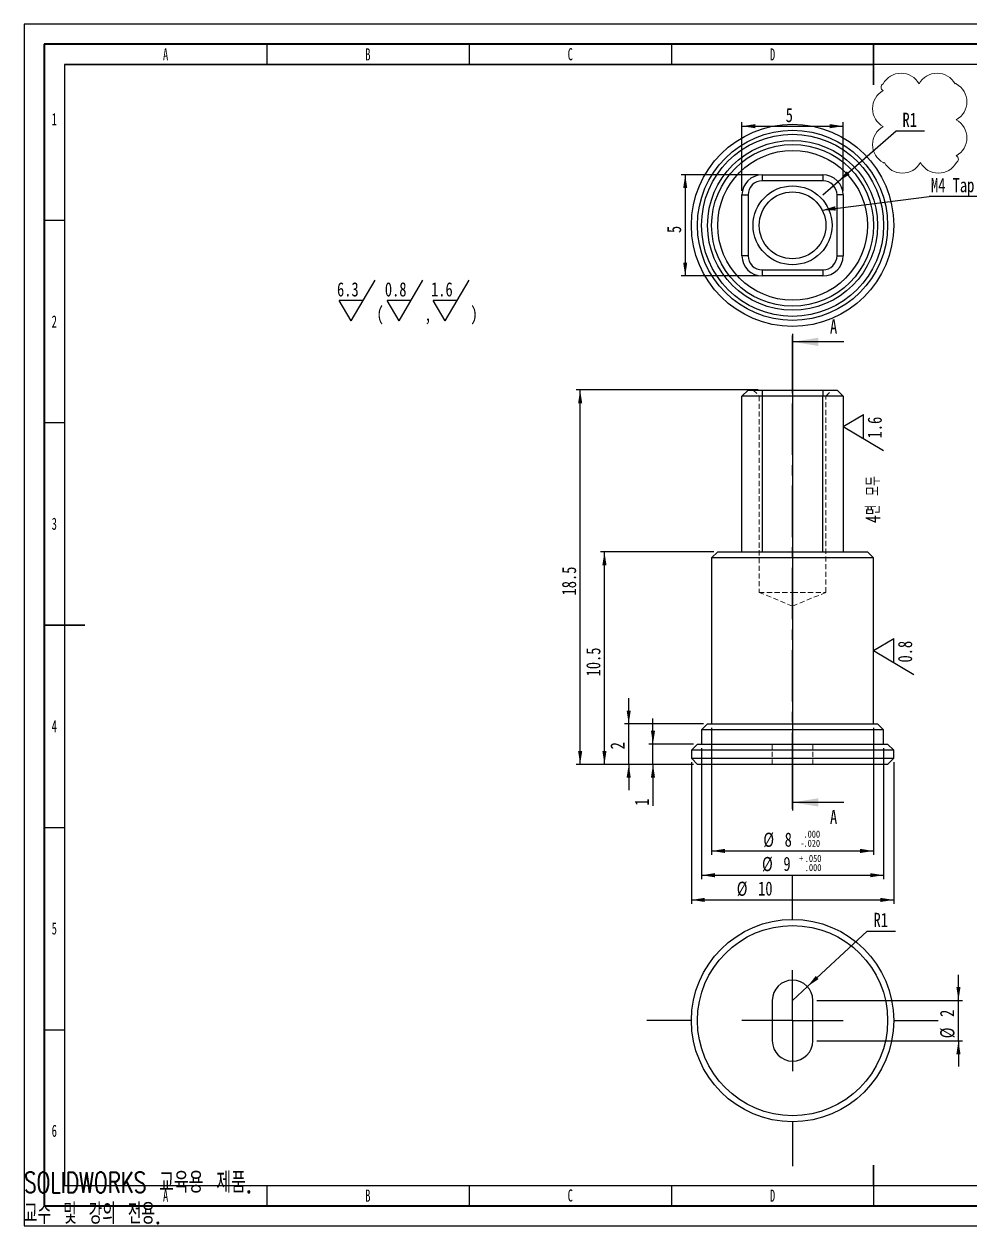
# Model space of a CAD drawing. Header units: millimetres. Extents: x 0 to 420, y 1 to 298.
# Drawn here: x 0 to 233.8, y 1 to 298 of the extents above; entities that cross this region are included whole.
import ezdxf

# ---------------------------------------------------------------- set-up
doc = ezdxf.new("R2010")
doc.units = ezdxf.units.MM
doc.linetypes.add('CENTERX2', pattern=[20.32, 12.7, -2.54, 2.54, -2.54])
doc.linetypes.add('HIDDEN', pattern=[1.905, 1.27, -0.635])
for name, color, linetype in [('SLD-0', 179, 'Continuous'), ('가는실선', 7, 'Continuous'), ('레이어10', 30, 'Continuous'), ('절단면', 230, 'Continuous'), ('중심선', 1, 'CENTERX2'), ('치수선', 104, 'Continuous')]:
    doc.layers.add(name, color=color, linetype=linetype)
doc.layers.add('도면층1', color=4, linetype='Continuous', lineweight=35)
doc.layers.add('도면층2', color=3, linetype='Continuous', lineweight=25)
doc.styles.add('SLDTEXTSTYLE11', font='TXT', dxfattribs={"width": 0.7, "bigfont": 'bigfont'})
doc.styles.add('SLDTEXTSTYLE12', font='TXT', dxfattribs={"width": 0.645455, "bigfont": 'bigfont'})
doc.styles.add('SLDTEXTSTYLE2', font='TXT', dxfattribs={"width": 0.75})
doc.styles.add('SLDTEXTSTYLE8', font='TXT', dxfattribs={"width": 0.638186})
doc.dimstyles.new('SLDDIMSTYLE0', dxfattribs={"dimtxt": 3.5, "dimasz": 3.302, "dimexe": 0, "dimexo": 0.0625, "dimgap": 0.875, "dimtad": 1, "dimdec": 3, "dimlfac": 0.2, "dimrnd": 1e-09, "dimzin": 12, "dimdsep": 46, "dimtxsty": 'SLDTEXTSTYLE2', "dimsah": 1, "dimcen": 0.09, "dimadec": 0, "dimazin": 3, "dimtfac": 1, "dimtdec": 3, "dimtmove": 0, "dimatfit": 0, "dimfxl": 1, "dimfrac": 2, "dimtolj": 1, "dimtzin": 12, "dimarcsym": 0})
doc.dimstyles.new('SLDDIMSTYLE1', dxfattribs={"dimtxt": 3.5, "dimasz": 3.302, "dimexe": 0, "dimexo": 0.0625, "dimgap": 0.875, "dimtad": 1, "dimdec": 3, "dimlfac": 0.2, "dimrnd": 1e-09, "dimzin": 12, "dimdsep": 46, "dimtxsty": 'SLDTEXTSTYLE2', "dimsah": 1, "dimcen": 0.09, "dimadec": 0, "dimazin": 3, "dimtfac": 1, "dimtdec": 3, "dimtofl": 0, "dimtmove": 0, "dimatfit": 3, "dimfxl": 1, "dimfrac": 2, "dimtolj": 1, "dimtzin": 12, "dimarcsym": 0})
doc.dimstyles.new('SLDDIMSTYLE2', dxfattribs={"dimtxt": 3.5, "dimasz": 3.302, "dimexe": 0, "dimexo": 0.0625, "dimgap": 0.875, "dimtad": 1, "dimdec": 3, "dimlfac": 0.2, "dimrnd": 1e-09, "dimzin": 12, "dimdsep": 46, "dimtxsty": 'SLDTEXTSTYLE2', "dimsah": 1, "dimcen": 0.09, "dimadec": 0, "dimazin": 3, "dimtol": 1, "dimtp": 0.05, "dimtfac": 1, "dimtdec": 3, "dimtofl": 0, "dimtmove": 0, "dimatfit": 3, "dimfxl": 1, "dimfrac": 2, "dimtolj": 1, "dimtzin": 4, "dimarcsym": 0})
doc.dimstyles.new('SLDDIMSTYLE3', dxfattribs={"dimtxt": 3.5, "dimasz": 3.302, "dimexe": 0, "dimexo": 0.0625, "dimgap": 0.875, "dimtad": 1, "dimdec": 3, "dimlfac": 0.2, "dimrnd": 1e-09, "dimzin": 12, "dimdsep": 46, "dimtxsty": 'SLDTEXTSTYLE2', "dimsah": 1, "dimcen": 0.09, "dimadec": 0, "dimazin": 3, "dimtol": 1, "dimtm": 0.02, "dimtfac": 1, "dimtdec": 3, "dimtofl": 0, "dimtmove": 0, "dimatfit": 3, "dimfxl": 1, "dimfrac": 2, "dimtolj": 1, "dimtzin": 4, "dimarcsym": 0})
doc.dimstyles.new('SLDDIMSTYLE4', dxfattribs={"dimtxt": 3.5, "dimasz": 3.302, "dimexe": 0, "dimexo": 0.0625, "dimgap": 0.875, "dimtad": 0, "dimtih": 1, "dimtoh": 1, "dimdec": 3, "dimlfac": 0.2, "dimrnd": 1e-09, "dimzin": 12, "dimdsep": 46, "dimtxsty": 'SLDTEXTSTYLE2', "dimsah": 1, "dimcen": 0, "dimadec": 0, "dimazin": 3, "dimtfac": 1, "dimtdec": 3, "dimtofl": 0, "dimtmove": 0, "dimatfit": 3, "dimfxl": 1, "dimfrac": 2, "dimtolj": 1, "dimtzin": 12, "dimarcsym": 0})
doc.dimstyles.new('SLDDIMSTYLE5', dxfattribs={"dimtxt": 0.18, "dimasz": 3.302, "dimexe": 0, "dimexo": 0.0625, "dimgap": 0, "dimtad": 0, "dimtih": 1, "dimtoh": 1, "dimdec": 0, "dimrnd": 1e-09, "dimzin": 0, "dimdsep": 46, "dimtxsty": 'Standard', "dimsah": 1, "dimcen": 0.09, "dimadec": 0, "dimazin": 0, "dimtfac": 3.302, "dimtdec": 0, "dimtofl": 0, "dimtmove": 0, "dimatfit": 3, "dimfxl": 1, "dimfrac": 2, "dimtolj": 1, "dimtzin": 0, "dimarcsym": 0})

# ---------------------------------------------------------------- blocks, each defined once
blk = doc.blocks.new('SW_NOTE_0')
at = {"layer": '가는실선', "color": 0}
for p, q in [((3.51, -5), (9.41, 5)), ((15.34, -5), (21.24, 5)), ((26.75, -5), (32.65, 5)), ((3.51, -5), (0.56, 0)), ((6.46, 0), (0.56, 0)), ((15.34, -5), (12.39, 0)), ((18.29, 0), (12.39, 0)), ((26.75, -5), (23.8, 0)), ((29.7, 0), (23.8, 0))]:
    blk.add_line(p, q, dxfattribs=at)
at = {"layer": '가는실선', "color": 0, "char_height": 3.5, "attachment_point": 1, "style": 'SLDTEXTSTYLE2'}
for s, insert in [('6.3', (0, 4.51)), ('0.8', (11.83, 4.51)), ('1.6', (23.24, 4.51)), ('(', (9.76, -1.51)), (')', (33, -1.51)), (',', (21.59, -1.51))]:
    blk.add_mtext(s, dxfattribs=dict(at, insert=insert))
blk = doc.blocks.new('SW_REVISION_CLOUD_0')
at = {"layer": '레이어10', "color": 0, "linetype": 'Continuous', "lineweight": 18}
for centre, radius, start, end in [((-4.61, 7.27), 5.08, 28.955, 151.045), ((4.28, 7.27), 5.08, 28.955, 151.045), ((-8.59, 8.89), 0.957, 118.955, 241.045), ((8.89, 9.64), 0.184, 28.955, 151.045), ((6.59, 5.28), 5.08, 298.955, 61.045), ((-6.59, 3.61), 5.08, 118.955, 241.045), ((6.59, -3.61), 5.08, 298.955, 61.045), ((-6.59, -5.28), 5.08, 118.955, 241.045), ((8.59, -8.89), 0.957, 298.955, 61.045), ((-8.89, -9.64), 0.184, 208.955, 331.045), ((-4.28, -7.27), 5.08, 208.955, 331.045), ((4.61, -7.27), 5.08, 208.955, 331.045)]:
    blk.add_arc(centre, radius, start, end, dxfattribs=at)
blk = doc.blocks.new('_D')
at = {"layer": '치수선', "transparency": 16777216}
for p, q in [((155.46, 120.07), (155.46, 126.42)), ((165.46, 120.07), (154.46, 120.07)), ((155.46, 115.07), (155.46, 120.07)), ((165.46, 115.07), (154.46, 115.07)), ((155.46, 115.07), (155.46, 104.84))]:
    blk.add_line(p, q, dxfattribs=at)
for points in [[(155.46, 120.07), (155.97, 123.37), (154.95, 123.37)], [(155.46, 115.07), (154.95, 111.77), (155.97, 111.77)]]:
    blk.add_solid(points, dxfattribs=at)
at = {"layer": '치수선', "transparency": 16777216, "insert": (150.95, 104.84), "char_height": 3.5, "attachment_point": 1, "rotation": 90, "style": 'SLDTEXTSTYLE2'}
blk.add_mtext('1', dxfattribs=at)
blk = doc.blocks.new('_D_1')
at = {"layer": '치수선', "transparency": 16777216}
for p, q in [((149.46, 125.07), (149.46, 131.42)), ((167.96, 125.07), (148.46, 125.07)), ((149.46, 115.07), (149.46, 125.07)), ((165.46, 115.07), (148.46, 115.07)), ((149.46, 115.07), (149.46, 108.72))]:
    blk.add_line(p, q, dxfattribs=at)
for points in [[(149.46, 125.07), (149.97, 128.37), (148.95, 128.37)], [(149.46, 115.07), (148.95, 111.77), (149.97, 111.77)]]:
    blk.add_solid(points, dxfattribs=at)
at = {"layer": '치수선', "transparency": 16777216, "insert": (144.95, 118.77), "char_height": 3.5, "attachment_point": 1, "rotation": 90, "style": 'SLDTEXTSTYLE2'}
blk.add_mtext('2', dxfattribs=at)
blk = doc.blocks.new('_D_2')
at = {"layer": '치수선', "transparency": 16777216}
for p, q in [((170.46, 167.57), (142.46, 167.57)), ((143.46, 115.07), (143.46, 167.57)), ((165.46, 115.07), (142.46, 115.07))]:
    blk.add_line(p, q, dxfattribs=at)
for points in [[(143.46, 167.57), (142.95, 164.27), (143.97, 164.27)], [(143.46, 115.07), (143.97, 118.37), (142.95, 118.37)]]:
    blk.add_solid(points, dxfattribs=at)
at = {"layer": '치수선', "transparency": 16777216, "insert": (138.95, 136.79), "char_height": 3.5, "attachment_point": 1, "rotation": 90, "style": 'SLDTEXTSTYLE2'}
blk.add_mtext('10.5', dxfattribs=at)
blk = doc.blocks.new('_D_3')
at = {"layer": '레이어10', "transparency": 16777216}
for p, q in [((181.46, 207.57), (136.46, 207.57)), ((137.46, 115.07), (137.46, 207.57)), ((165.46, 115.07), (136.46, 115.07))]:
    blk.add_line(p, q, dxfattribs=at)
for points in [[(137.46, 207.57), (136.95, 204.27), (137.97, 204.27)], [(137.46, 115.07), (137.97, 118.37), (136.95, 118.37)]]:
    blk.add_solid(points, dxfattribs=at)
at = {"layer": '레이어10', "transparency": 16777216, "insert": (132.95, 156.79), "char_height": 3.5, "attachment_point": 1, "rotation": 90, "style": 'SLDTEXTSTYLE2'}
blk.add_mtext('18.5', dxfattribs=at)
blk = doc.blocks.new('_D_4')
at = {"layer": '레이어10', "transparency": 16777216}
for p, q in [((164.96, 115.57), (164.96, 80.57)), ((214.96, 115.57), (214.96, 80.57)), ((164.96, 81.57), (214.96, 81.57))]:
    blk.add_line(p, q, dxfattribs=at)
for points in [[(164.96, 81.57), (168.26, 81.06), (168.26, 82.08)], [(214.96, 81.57), (211.66, 82.08), (211.66, 81.06)]]:
    blk.add_solid(points, dxfattribs=at)
at = {"layer": '레이어10', "transparency": 16777216, "char_height": 3.5, "attachment_point": 1, "style": 'SLDTEXTSTYLE2'}
for s, insert in [('%%c', (176.16, 86.08)), ('10', (181.44, 86.13))]:
    blk.add_mtext(s, dxfattribs=dict(at, insert=insert))
blk = doc.blocks.new('_D_5')
at = {"layer": '치수선', "transparency": 16777216}
for p, q in [((167.46, 119.07), (167.46, 86.67)), ((212.46, 119.07), (212.46, 86.67)), ((167.46, 87.67), (212.46, 87.67))]:
    blk.add_line(p, q, dxfattribs=at)
for points in [[(167.46, 87.67), (170.76, 87.16), (170.76, 88.18)], [(212.46, 87.67), (209.16, 88.18), (209.16, 87.16)]]:
    blk.add_solid(points, dxfattribs=at)
at = {"layer": '치수선', "transparency": 16777216, "attachment_point": 1, "style": 'SLDTEXTSTYLE2'}
for s, insert, char_height in [('%%c', (182.41, 92.18), 3.5), ('9', (187.69, 92.23), 3.5), ('+', (191.57, 92.7), 1.75), ('.050', (192.98, 92.7), 1.75), ('.000', (192.98, 90.44), 1.75)]:
    blk.add_mtext(s, dxfattribs=dict(at, insert=insert, char_height=char_height))
blk = doc.blocks.new('_D_6')
at = {"layer": '치수선', "transparency": 16777216}
for p, q in [((169.96, 124.07), (169.96, 92.67)), ((209.96, 124.07), (209.96, 92.67)), ((169.96, 93.67), (209.96, 93.67))]:
    blk.add_line(p, q, dxfattribs=at)
for points in [[(169.96, 93.67), (173.26, 93.16), (173.26, 94.18)], [(209.96, 93.67), (206.66, 94.18), (206.66, 93.16)]]:
    blk.add_solid(points, dxfattribs=at)
at = {"layer": '치수선', "transparency": 16777216, "attachment_point": 1, "style": 'SLDTEXTSTYLE2'}
for s, insert, char_height in [('%%c', (182.73, 98.18), 3.5), ('8', (188.01, 98.23), 3.5), ('.000', (192.66, 98.7), 1.75), ('-', (191.89, 96.44), 1.75), ('.020', (192.66, 96.44), 1.75)]:
    blk.add_mtext(s, dxfattribs=dict(at, insert=insert, char_height=char_height))
blk = doc.blocks.new('SW_SFSYMBOL_0')
at = {"layer": '가는실선', "color": 0}
for p, q in [((-10.55, 2.95), (-5.55, 5.9)), ((-5.55, 0), (-5.55, 5.9)), ((-10.55, 2.95), (-0.56, -2.95))]:
    blk.add_line(p, q, dxfattribs=at)
at = {"layer": '가는실선', "color": 0, "insert": (-4.51, 0), "char_height": 3.5, "attachment_point": 1, "rotation": 90, "style": 'SLDTEXTSTYLE2'}
blk.add_mtext('0.8', dxfattribs=at)
blk = doc.blocks.new('SW_SFSYMBOL_1')
at = {"layer": '가는실선', "color": 0}
for p, q in [((-10.55, 2.95), (-5.55, 5.9)), ((-5.55, 0), (-5.55, 5.9)), ((-10.55, 2.95), (-0.56, -2.95))]:
    blk.add_line(p, q, dxfattribs=at)
at = {"layer": '가는실선', "color": 0, "insert": (-4.51, 0), "char_height": 3.5, "attachment_point": 1, "rotation": 90, "style": 'SLDTEXTSTYLE2'}
blk.add_mtext('1.6', dxfattribs=at)
blk = doc.blocks.new('_D_7')
at = {"layer": '치수선', "transparency": 16777216}
for p, q in [((181.46, 260.76), (162.43, 260.76)), ((163.43, 260.76), (163.43, 235.76)), ((181.46, 235.76), (162.43, 235.76))]:
    blk.add_line(p, q, dxfattribs=at)
for points in [[(163.43, 260.76), (162.92, 257.45), (163.93, 257.45)], [(163.43, 235.76), (163.93, 239.06), (162.92, 239.06)]]:
    blk.add_solid(points, dxfattribs=at)
at = {"layer": '치수선', "transparency": 16777216, "insert": (158.91, 246.35), "char_height": 3.5, "attachment_point": 1, "rotation": 90, "style": 'SLDTEXTSTYLE2'}
blk.add_mtext('5', dxfattribs=at)
blk = doc.blocks.new('_D_8')
at = {"layer": '치수선', "transparency": 16777216}
for p, q in [((177.46, 256.76), (177.46, 273.76)), ((202.46, 256.76), (202.46, 273.76)), ((177.46, 272.76), (202.46, 272.76))]:
    blk.add_line(p, q, dxfattribs=at)
for points in [[(177.46, 272.76), (180.76, 272.25), (180.76, 273.27)], [(202.46, 272.76), (199.16, 273.27), (199.16, 272.25)]]:
    blk.add_solid(points, dxfattribs=at)
at = {"layer": '치수선', "transparency": 16777216, "insert": (188.26, 277.27), "char_height": 3.5, "attachment_point": 1, "style": 'SLDTEXTSTYLE2'}
blk.add_mtext('5', dxfattribs=at)
blk = doc.blocks.new('_D_9')
at = {"layer": '치수선', "transparency": 16777216}
for p, q in [((201.22, 259.05), (215.55, 271.58)), ((215.55, 271.58), (222.55, 271.58)), ((197.46, 255.76), (201.22, 259.05))]:
    blk.add_line(p, q, dxfattribs=at)
blk.add_solid([(201.22, 259.05), (204.04, 260.84), (203.37, 261.61)], dxfattribs=at)
at = {"layer": '치수선', "transparency": 16777216, "insert": (217.13, 276.09), "char_height": 3.5, "attachment_point": 1, "style": 'SLDTEXTSTYLE2'}
blk.add_mtext('R1', dxfattribs=at)
blk = doc.blocks.new('SW_SYMBOL_HOLE_DEPTH')
at = {"layer": '치수선', "color": 0}
for p, q in [((0, 875), (800, 875)), ((400, 875), (400, 75)), ((100, 555), (400, 75)), ((700, 555), (400, 75))]:
    blk.add_line(p, q, dxfattribs=at)
blk = doc.blocks.new('SW_NOTE_0_1')
at = {"layer": '치수선', "color": 0}
blk.add_line((25.28, 0), (0, 0), dxfattribs=at)
at = {"layer": '치수선', "color": 0, "xscale": 0.004470703125, "yscale": 0.004470703125, "zscale": 0.004470703125}
blk.add_blockref('SW_SYMBOL_HOLE_DEPTH', (18.27, 0.49), dxfattribs=at)
at = {"layer": '치수선', "color": 0, "char_height": 3.5, "attachment_point": 1, "style": 'SLDTEXTSTYLE2'}
for s, insert in [('M4 Tap', (0.45, 4.51)), ('6', (23.27, 4.51))]:
    blk.add_mtext(s, dxfattribs=dict(at, insert=insert))
blk = doc.blocks.new('_D_10')
at = {"layer": '치수선', "transparency": 16777216}
for p, q in [((193.62, 60.15), (208.38, 73.87)), ((208.38, 73.87), (215.39, 73.87)), ((189.96, 56.74), (193.62, 60.15))]:
    blk.add_line(p, q, dxfattribs=at)
blk.add_solid([(193.62, 60.15), (196.39, 62.02), (195.69, 62.77)], dxfattribs=at)
at = {"layer": '치수선', "transparency": 16777216, "insert": (209.97, 78.38), "char_height": 3.5, "attachment_point": 1, "style": 'SLDTEXTSTYLE2'}
blk.add_mtext('R1', dxfattribs=at)
blk = doc.blocks.new('_D_11')
at = {"layer": '치수선', "transparency": 16777216}
for p, q in [((230.96, 56.74), (230.96, 63.09)), ((195.96, 56.74), (231.96, 56.74)), ((230.96, 46.74), (230.96, 56.74)), ((195.96, 46.74), (231.96, 46.74)), ((230.96, 46.74), (230.96, 40.39))]:
    blk.add_line(p, q, dxfattribs=at)
for points in [[(230.96, 56.74), (231.47, 60.04), (230.45, 60.04)], [(230.96, 46.74), (230.45, 43.44), (231.47, 43.44)]]:
    blk.add_solid(points, dxfattribs=at)
at = {"layer": '치수선', "transparency": 16777216, "char_height": 3.5, "attachment_point": 1, "rotation": 90, "style": 'SLDTEXTSTYLE2'}
for s, insert in [('2', (226.39, 52.66)), ('%%c', (226.45, 47.38))]:
    blk.add_mtext(s, dxfattribs=dict(at, insert=insert))
blk = doc.blocks.new('SW_CENTERMARKSYMBOL_0')
at = {"layer": '중심선', "color": 0}
for p, q in [((0, 25), (0, 36)), ((0, 0), (0, 12.5)), ((-25, 0), (-36, 0)), ((0, 0), (-12.5, 0)), ((0, 0), (0, -12.5)), ((0, 0), (12.5, 0)), ((25, 0), (36, 0)), ((0, -25), (0, -36))]:
    blk.add_line(p, q, dxfattribs=at)

msp = doc.modelspace()

# ---------------------------------------------------------------- linework, layer by layer
at = {"color": 7, "linetype": 'Continuous', "lineweight": 25}
for p, q in [((182.4595, 260.7569), (197.4595, 260.7569)), ((182.4595, 260.7569), (182.4595, 259.2569)), ((197.4595, 259.2569), (182.4595, 259.2569)), ((197.4595, 260.7569), (197.4595, 259.2569)), ((177.4595, 255.7569), (178.9595, 255.7569)), ((177.4595, 240.7569), (177.4595, 255.7569)), ((178.9595, 255.7569), (178.9595, 240.7569)), ((202.4595, 255.7569), (200.9595, 255.7569)), ((200.9595, 240.7569), (200.9595, 255.7569)), ((202.4595, 255.7569), (202.4595, 240.7569)), ((178.9595, 240.7569), (177.4595, 240.7569)), ((200.9595, 240.7569), (202.4595, 240.7569)), ((182.4595, 237.2569), (197.4595, 237.2569)), ((182.4595, 237.2569), (182.4595, 235.7569)), ((197.4595, 235.7569), (182.4595, 235.7569)), ((197.4595, 237.2569), (197.4595, 235.7569)), ((178.9595, 207.568), (177.4595, 206.068)), ((177.4595, 167.568), (177.4595, 206.068)), ((182.4595, 206.068), (177.4595, 206.068)), ((178.9595, 207.568), (182.4595, 207.568)), ((182.4595, 207.568), (197.4595, 207.568)), ((182.4595, 207.568), (182.4595, 206.068)), ((182.4595, 206.068), (182.4595, 167.568)), ((197.4595, 206.068), (182.4595, 206.068)), ((197.4595, 207.568), (197.4595, 206.068)), ((197.4595, 207.568), (200.9595, 207.568)), ((197.4595, 167.568), (197.4595, 206.068)), ((202.4595, 206.068), (197.4595, 206.068)), ((200.9595, 207.568), (202.4595, 206.068)), ((202.4595, 206.068), (202.4595, 167.568)), ((171.4595, 167.568), (169.9595, 166.068)), ((171.4595, 167.568), (189.9595, 167.568)), ((189.9595, 167.568), (208.4595, 167.568)), ((209.9595, 166.068), (208.4595, 167.568)), ((169.9595, 166.068), (169.9595, 125.068)), ((189.9595, 166.068), (169.9595, 166.068)), ((209.9595, 166.068), (189.9595, 166.068)), ((209.9595, 125.068), (209.9595, 166.068)), ((168.9595, 125.068), (167.4595, 123.568)), ((168.9595, 125.068), (189.9595, 125.068)), ((189.9595, 125.068), (210.9595, 125.068)), ((212.4595, 123.568), (210.9595, 125.068)), ((167.4595, 123.568), (167.4595, 120.068)), ((189.9595, 123.568), (167.4595, 123.568)), ((212.4595, 123.568), (189.9595, 123.568)), ((212.4595, 120.068), (212.4595, 123.568)), ((166.4595, 120.068), (164.9595, 118.568)), ((166.4595, 120.068), (189.9595, 120.068)), ((189.9595, 120.068), (213.4595, 120.068)), ((214.9595, 118.568), (213.4595, 120.068)), ((164.9595, 118.568), (164.9595, 116.568)), ((189.9595, 118.568), (164.9595, 118.568)), ((164.9595, 116.568), (166.4595, 115.068)), ((164.9595, 116.568), (189.9595, 116.568)), ((214.9595, 118.568), (189.9595, 118.568)), ((189.9595, 116.568), (214.9595, 116.568)), ((213.4595, 115.068), (214.9595, 116.568)), ((214.9595, 116.568), (214.9595, 118.568)), ((189.9595, 115.068), (166.4595, 115.068)), ((213.4595, 115.068), (189.9595, 115.068)), ((184.9595, 56.7424), (184.9595, 46.7424)), ((194.9595, 46.7424), (194.9595, 56.7424))]:
    msp.add_line(p, q, dxfattribs=at)
at = {"color": 7, "linetype": 'HIDDEN', "lineweight": 18}
for p, q in [((180.2095, 207.568), (181.7095, 206.068)), ((181.7095, 206.068), (181.7095, 157.568)), ((182.4595, 206.068), (182.4595, 207.568)), ((182.4595, 167.568), (182.4595, 206.068)), ((197.4595, 206.068), (197.4595, 207.568)), ((197.4595, 206.068), (197.4595, 167.568)), ((198.2095, 206.068), (199.7095, 207.568)), ((198.2095, 157.568), (198.2095, 206.068)), ((181.7095, 157.568), (189.9595, 157.568)), ((181.7095, 157.568), (189.9595, 154.1508)), ((189.9595, 157.568), (198.2095, 157.568)), ((189.9595, 154.1508), (198.2095, 157.568)), ((184.9595, 120.068), (184.9595, 115.068)), ((194.9595, 120.068), (194.9595, 115.068))]:
    msp.add_line(p, q, dxfattribs=at)
at = {"color": 7, "linetype": 'Continuous', "lineweight": 25}
for centre, radius in [((189.9595, 248.2569), 25), ((189.9595, 248.2569), 23.5), ((189.9595, 248.2569), 22.5), ((189.9595, 248.2569), 21), ((189.9595, 248.2569), 20), ((189.9595, 248.2569), 18.5), ((189.9595, 248.2569), 9.75), ((189.9595, 248.2569), 8.25), ((189.9595, 51.7424), 25), ((189.9595, 51.7424), 23.5)]:
    msp.add_circle(centre, radius, dxfattribs=at)
for centre, radius, start, end in [((182.4595, 255.7569), 5, 90, 180), ((182.4595, 255.7569), 3.5, 90, 180), ((197.4595, 255.7569), 5, 0, 90), ((197.4595, 255.7569), 3.5, 0, 90), ((182.4595, 240.7569), 5, 180, 270), ((182.4595, 240.7569), 3.5, 180, 270), ((197.4595, 240.7569), 3.5, 270, 0), ((197.4595, 240.7569), 5, 270, 0), ((189.9595, 56.7424), 5, 0, 180), ((189.9595, 46.7424), 5, 180, 0)]:
    msp.add_arc(centre, radius, start, end, dxfattribs=at)
at = {"layer": 'SLD-0', "color": 7}
for p, q in [((420, 298), (0, 298)), ((0, 298), (0, 1)), ((0, 1), (420, 1))]:
    msp.add_line(p, q, dxfattribs=at)
at = {"layer": '도면층1', "color": 7}
for p, q in [((415, 293), (5, 293)), ((5, 293), (5, 6)), ((5, 6), (415, 6))]:
    msp.add_line(p, q, dxfattribs=at)
at = {"layer": '도면층2', "color": 7}
for p, q in [((60, 293), (60, 288)), ((110, 293), (110, 288)), ((160, 293), (160, 288)), ((210, 283), (210, 293)), ((210, 293), (210, 288)), ((410, 288), (10, 288)), ((10, 288), (10, 11)), ((10, 288), (210, 288)), ((10, 288), (10, 149.5)), ((210, 288), (210, 283)), ((5, 249.5), (10, 249.5)), ((5, 199.5), (10, 199.5)), ((15, 149.5), (5, 149.5)), ((5, 149.5), (10, 149.5)), ((10, 149.5), (15, 149.5)), ((5, 99.5), (10, 99.5)), ((5, 49.5), (10, 49.5)), ((210, 11), (210, 16)), ((210, 16), (210, 6)), ((10, 11), (410, 11)), ((60, 11), (60, 6)), ((110, 11), (110, 6)), ((160, 11), (160, 6)), ((210, 11), (210, 6))]:
    msp.add_line(p, q, dxfattribs=at)
at = {"layer": '절단면'}
for p, q in [((189.9595, 221.468), (189.9595, 103.668)), ((189.9595, 208.3555), (189.9595, 221.0555)), ((202.6595, 219.468), (189.9595, 219.468)), ((189.9595, 104.0805), (189.9595, 116.7869)), ((202.6595, 105.668), (189.9595, 105.668))]:
    msp.add_line(p, q, dxfattribs=at)
for points in [[(189.9595, 219.468), (196.3095, 218.452), (196.3095, 220.484)], [(189.9595, 105.668), (196.3095, 104.652), (196.3095, 106.684)]]:
    msp.add_solid(points, dxfattribs=at)
at = {"layer": '중심선'}
msp.add_line((189.9595, 110.2759), (189.9595, 213.7967), dxfattribs=at)

# ---------------------------------------------------------------- block references
at = {"layer": '가는실선'}
for name, p in [('SW_NOTE_0', (77.36, 229.6835)), ('SW_SFSYMBOL_1', (213.0143, 195.6029)), ('SW_SFSYMBOL_0', (220.5143, 140.23))]:
    msp.add_blockref(name, p, dxfattribs=at)
at = {"layer": '레이어10', "linetype": 'Continuous', "lineweight": 18}
msp.add_blockref('SW_REVISION_CLOUD_0', (221.388, 273.4955), dxfattribs=at)
at = {"layer": '중심선'}
msp.add_blockref('SW_CENTERMARKSYMBOL_0', (189.9595, 51.7424), dxfattribs=at)
at = {"layer": '치수선'}
msp.add_blockref('SW_NOTE_0_1', (223.7274, 255.4249), dxfattribs=at)

# ---------------------------------------------------------------- texts
at = {"color": 7, "linetype": 'Continuous', "char_height": 5.1381, "attachment_point": 1}
for s, insert, style in [('SOLIDWORKS 교육용 제품.', (0, 14.3305), 'SLDTEXTSTYLE11'), ('교수 및 강의 전용.', (0, 6.6234), 'SLDTEXTSTYLE12')]:
    msp.add_mtext(s, dxfattribs=dict(at, insert=insert, style=style))
at = {"layer": '가는실선', "insert": (208.1001, 174.6055), "char_height": 3.5, "attachment_point": 1, "rotation": 90, "style": 'SLDTEXTSTYLE11'}
msp.add_mtext('4면 모두', dxfattribs=at)
at = {"layer": '도면층2', "color": 7, "char_height": 3, "attachment_point": 2, "style": 'SLDTEXTSTYLE8'}
for s, insert in [('A', (34.986, 291.9922)), ('B', (84.986, 291.9922)), ('C', (135.0135, 292.0432)), ('D', (185.0135, 291.9922)), ('1', (7.4784, 275.9982)), ('2', (7.4784, 225.9982)), ('3', (7.4784, 176.0237)), ('4', (7.4784, 125.9922)), ('5', (7.4784, 76.0177)), ('6', (7.4784, 26.0237)), ('A', (34.986, 9.9922)), ('B', (84.986, 9.9922)), ('C', (135.0135, 10.0432)), ('D', (185.0135, 9.9922))]:
    msp.add_mtext(s, dxfattribs=dict(at, insert=insert))
at = {"layer": '절단면', "char_height": 3.5, "attachment_point": 1, "style": 'SLDTEXTSTYLE2'}
for insert in [(199.2095, 225.027), (199.2095, 103.8169)]:
    msp.add_mtext('A', dxfattribs=dict(at, insert=insert))

# ---------------------------------------------------------------- dimensions: what is measured, and where the dimension line sits
at = {"layer": '레이어10'}
dim = msp.add_linear_dim(base=(137.4595, 207.568), p1=(166.4595, 115.068), p2=(182.4595, 207.568), angle=90, dimstyle='SLDDIMSTYLE1', dxfattribs=at)
dim.commit()
dim.dimension.update_dxf_attribs({"geometry": '_D_3', "text_midpoint": (137.4595, 161.318), "dimtype": 160})
dim = msp.add_linear_dim(base=(214.9595, 81.568), p1=(164.9595, 116.568), p2=(214.9595, 116.568), text='%%c<>', dimstyle='SLDDIMSTYLE1', dxfattribs=at)
dim.commit()
dim.dimension.update_dxf_attribs({"geometry": '_D_4', "text_midpoint": (181.3832, 81.568), "dimtype": 160})
at = {"layer": '치수선'}
dim = msp.add_linear_dim(base=(202.4595, 272.7597), p1=(177.4595, 255.7569), p2=(202.4595, 255.7569), dimstyle='SLDDIMSTYLE1', dxfattribs=at)
dim.commit()
dim.dimension.update_dxf_attribs({"geometry": '_D_8', "text_midpoint": (189.5534, 272.7597), "dimtype": 160})
for center, mpoint, picture, middle in [((197.4595, 255.7569), (201.2228, 259.049), '_D_9', (219.8441, 274.3574)), ((189.9595, 56.7424), (193.6212, 60.1471), '_D_10', (212.6775, 76.6479))]:
    dim = msp.add_radius_dim(center=center, mpoint=mpoint, dimstyle='SLDDIMSTYLE4', dxfattribs=at)
    dim.commit()
    dim.dimension.update_dxf_attribs({"geometry": picture, "text_midpoint": middle, "dimtype": 164})
for base, p1, p2, dimstyle, picture, middle in [((163.4264, 235.7569), (182.4595, 260.7569), (182.4595, 235.7569), 'SLDDIMSTYLE1', '_D_7', (163.4264, 247.6478)), ((143.4595, 167.568), (166.4595, 115.068), (171.4595, 167.568), 'SLDDIMSTYLE1', '_D_2', (143.4595, 141.318)), ((149.4595, 125.068), (166.4595, 115.068), (168.9595, 125.068), 'SLDDIMSTYLE0', '_D_1', (149.4595, 120.068)), ((155.4595, 120.068), (166.4595, 115.068), (166.4595, 120.068), 'SLDDIMSTYLE0', '_D', (155.4595, 106.1319))]:
    dim = msp.add_linear_dim(base=base, p1=p1, p2=p2, angle=90, dimstyle=dimstyle, dxfattribs=at)
    dim.commit()
    dim.dimension.update_dxf_attribs({"geometry": picture, "text_midpoint": middle, "dimtype": 160})
for base, p1, p2, dimstyle, picture, middle in [((209.9595, 93.668), (169.9595, 125.068), (209.9595, 125.068), 'SLDDIMSTYLE3', '_D_6', (189.9595, 93.668)), ((212.4595, 87.668), (167.4595, 120.068), (212.4595, 120.068), 'SLDDIMSTYLE2', '_D_5', (189.9595, 87.668))]:
    dim = msp.add_linear_dim(base=base, p1=p1, p2=p2, text='%%c<>', dimstyle=dimstyle, dxfattribs=at)
    dim.commit()
    dim.dimension.update_dxf_attribs({"geometry": picture, "text_midpoint": middle, "dimtype": 160})
dim = msp.add_linear_dim(base=(230.9595, 56.7424), p1=(194.9595, 46.7424), p2=(194.9595, 56.7424), angle=90, text='%%c<>', dimstyle='SLDDIMSTYLE0', dxfattribs=at)
dim.commit()
dim.dimension.update_dxf_attribs({"geometry": '_D_11', "text_midpoint": (230.9595, 51.313), "dimtype": 160})

# ---------------------------------------------------------------- leaders
msp.add_leader([(197.297, 252.0284), (223.7274, 255.4249)], dimstyle='SLDDIMSTYLE5', dxfattribs=at)

doc.saveas('drawing.dxf')
